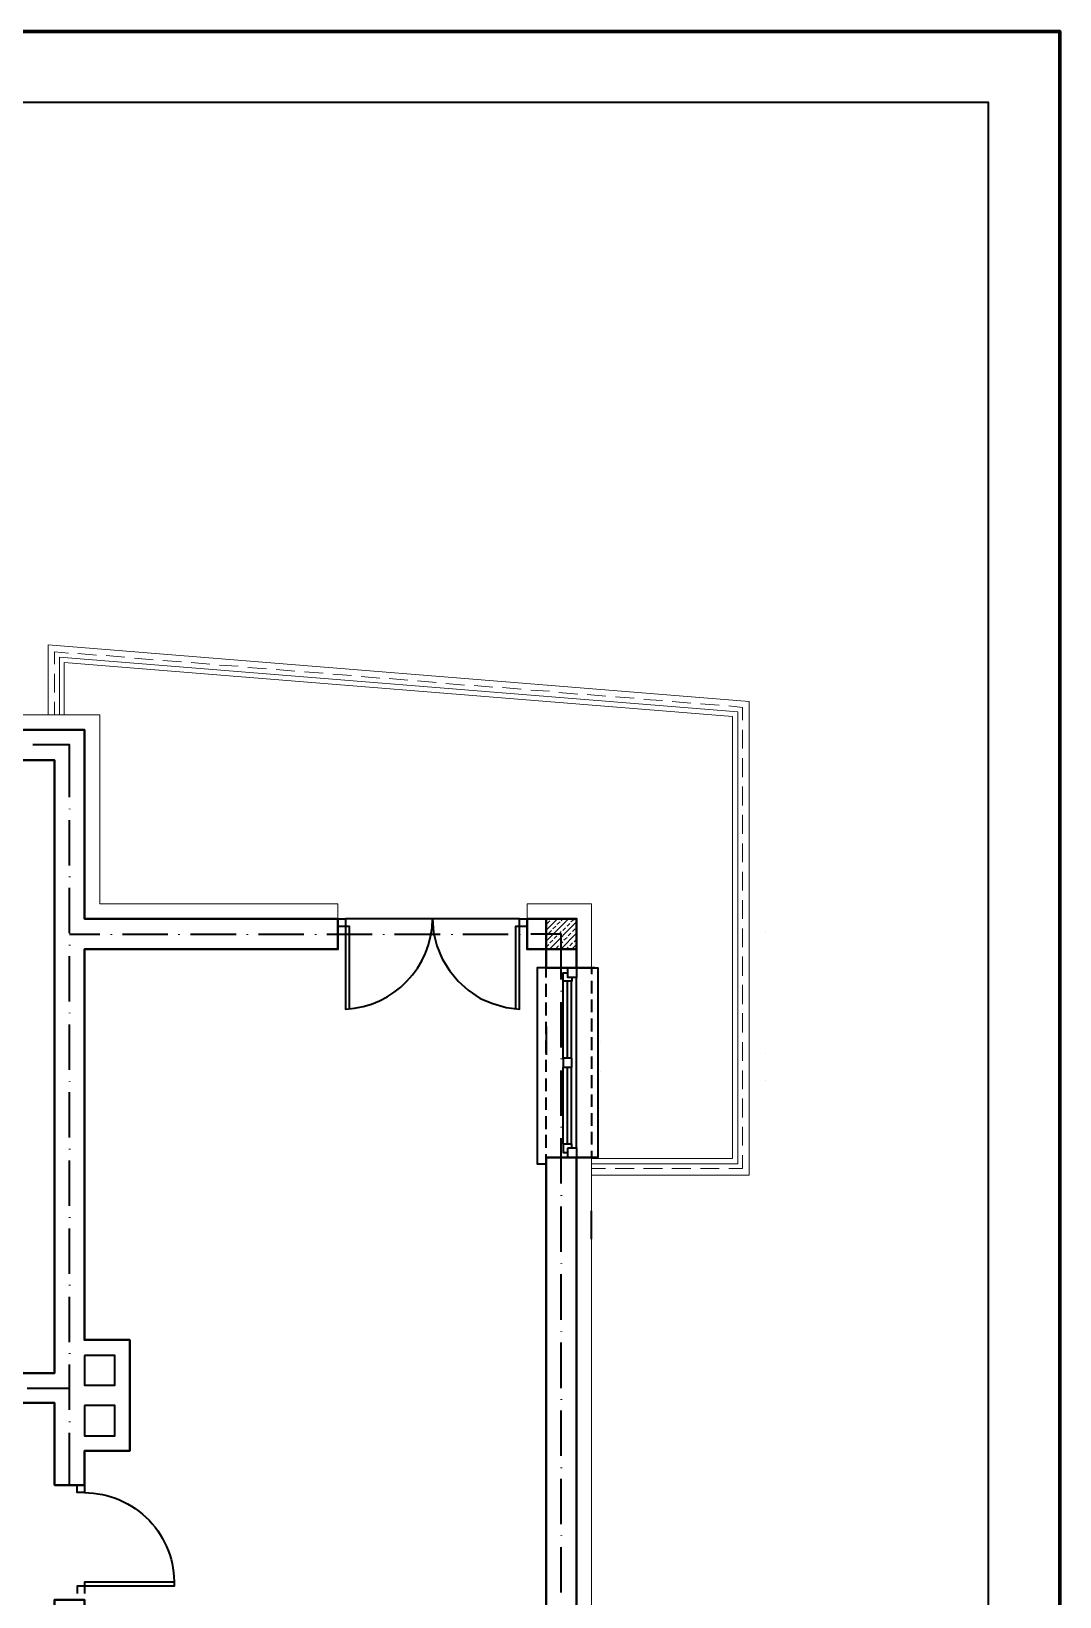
# Model space of a CAD drawing. Header units: millimetres. Extents: x 135 to 13042, y 991 to 8969.
# Drawn here: x 12320 to 13042, y 6784 to 7884 of the extents above; entities that cross this region are included whole.
import ezdxf

# ---------------------------------------------------------------- set-up
doc = ezdxf.new("R2010")
doc.units = ezdxf.units.MM

msp = doc.modelspace()

# ---------------------------------------------------------------- linework, layer by layer
at = {"linetype": 'ByBlock', "lineweight": 70}
msp.add_lwpolyline([(7442.4, 7883.7), (13042.4, 7883.7), (13042.4, 5783.7), (7442.4, 5783.7)], close=True, dxfattribs=at)
at = {"linetype": 'ByBlock', "lineweight": 35}
msp.add_lwpolyline([(7542.4, 7833.7), (7542.4, 5833.7), (12992.4, 5833.7), (12992.4, 7833.7)], close=True, dxfattribs=at)
at = {"lineweight": 9}
for points in [[(12331.9, 7403.6), (12331.9, 7452.7), (12824.2, 7412.9), (12824.2, 7080.3), (12713.6, 7080.3)], [(12346.2, 7447), (12336.4, 7447.8), (12336.4, 7439.2)], [(12366, 7445.5), (12352.9, 7446.7)], [(12385.9, 7444), (12372.8, 7445.2)], [(12339.8, 7403.6), (12339.8, 7444), (12816.4, 7405.8), (12816.4, 7088.2), (12713.6, 7088.2)], [(12343.2, 7403.6), (12343.2, 7440.3), (12812.6, 7402.4), (12812.6, 7092), (12713.6, 7092)], [(12405.8, 7442.2), (12392.7, 7443.3)], [(12425.7, 7440.7), (12412.5, 7441.8)], [(12445.5, 7439.2), (12432.4, 7440.3)], [(12465.4, 7437.7), (12452.3, 7438.4)], [(12485.3, 7435.8), (12472.2, 7436.9)], [(12505.2, 7434.3), (12492, 7435.4)], [(12525, 7432.8), (12511.9, 7433.9)], [(12336.4, 7432.4), (12336.4, 7419.3)], [(12544.9, 7431.3), (12531.8, 7432.1)], [(12564.8, 7429.4), (12551.7, 7430.5)], [(12584.6, 7427.9), (12571.5, 7429.1)], [(12604.5, 7426.4), (12591.4, 7427.5)], [(12624.4, 7424.5), (12611.3, 7425.7)], [(12644.3, 7423.1), (12631.1, 7424.2)], [(12664.1, 7421.5), (12651, 7422.7)], [(12336.4, 7412.6), (12336.4, 7403.6)], [(12684, 7420.1), (12670.9, 7420.8)], [(12703.9, 7418.2), (12690.7, 7419.3)], [(12723.7, 7416.7), (12710.6, 7417.8)], [(12743.6, 7415.2), (12730.5, 7416.3)], [(12763.5, 7413.7), (12750.4, 7414.4)], [(12783.4, 7411.8), (12770.3, 7412.9)], [(12535.5, 7260.3), (12535.5, 7270.8), (12368.3, 7270.8), (12368.3, 7403.6), (12279.4, 7403.6)], [(12803.3, 7410.3), (12790.1, 7411.4)], [(12810, 7409.9), (12819.7, 7408.8), (12819.7, 7399.8)], [(12819.7, 7393.1), (12819.7, 7379.9)], [(12819.7, 7373.2), (12819.7, 7359.7)], [(12819.7, 7353.3), (12819.7, 7339.8)], [(12819.7, 7333.4), (12819.7, 7319.9)], [(12819.7, 7313.2), (12819.7, 7300.1)], [(12819.7, 7293.3), (12819.7, 7280.2)], [(12668.3, 7260.3), (12668.3, 7270.8), (12713.6, 7270.8), (12713.6, 7225.8)], [(12819.7, 7273.4), (12819.7, 7260.3)], [(12819.7, 7253.6), (12819.7, 7240.4)], [(12819.7, 7233.7), (12819.7, 7220.2)], [(12819.7, 7213.8), (12819.7, 7200.3)], [(12819.7, 7193.9), (12819.7, 7180.4)], [(12819.7, 7173.7), (12819.7, 7160.6)], [(12819.7, 7153.8), (12819.7, 7140.7)], [(12819.7, 7134), (12819.7, 7120.8)], [(12819.7, 7114.1), (12819.7, 7101)], [(12607.2, 6431.3), (12713.6, 6431.3), (12713.6, 7092.7), (12703.1, 7092.7)], [(12819.7, 7094.2), (12819.7, 7084.8), (12810, 7084.8)], [(12713.6, 7084.8), (12723.4, 7084.8)], [(12730.1, 7084.8), (12743.6, 7084.8)], [(12750, 7084.8), (12763.5, 7084.8)], [(12769.9, 7084.8), (12783.4, 7084.8)], [(12790.1, 7084.8), (12803.3, 7084.8)]]:
    msp.add_lwpolyline(points, dxfattribs=at)
at = {"lineweight": 40}
for points in [[(11889.1, 6941.2), (11889.1, 6920.2), (11889.1, 6941.2), (12004.9, 6941.2), (12004.9, 6993.7), (12012.1, 6993.7), (12012.1, 6941.2), (12336.4, 6941.2), (12336.4, 7371.7), (12279.4, 7371.7), (12279.4, 7403.6)], [(12012.1, 6884.6), (12012.1, 6920.2), (12336.4, 6920.2), (12336.4, 6862.5), (12357.4, 6862.5), (12357.4, 6886.5), (12389.3, 6886.5), (12389.3, 6964.5), (12357.4, 6964.5), (12357.4, 7238.9), (12535.5, 7238.9), (12535.5, 7260.3), (12357.4, 7260.3), (12357.4, 7393.1), (12279.4, 7393.1)], [(12681.8, 7225.8), (12681.8, 7238.9), (12668.3, 7238.9), (12668.3, 7260.3), (12681.8, 7260.3)], [(12703.1, 7238.9), (12703.1, 7225.8)], [(12607.2, 6441.8), (12703.1, 6441.8), (12703.1, 7092.7), (12681.8, 7092.7), (12681.8, 6777.4), (12357.4, 6777.4), (12357.4, 6781.9), (12336.4, 6781.9), (12336.4, 6717.4), (12357.4, 6717.4), (12357.4, 6770.6), (12681.8, 6770.6), (12681.8, 6463.1), (12607.2, 6463.1), (12607.2, 6431.3)]]:
    msp.add_lwpolyline(points, dxfattribs=at)
at = {"lineweight": 35}
for points in [[(12346.9, 7345.8), (12346.9, 7382.6), (12321.1, 7382.6)], [(12346.9, 7337.6), (12346.9, 7337.2)], [(12346.9, 7297.8), (12346.9, 7329.7)], [(12336.4, 7318.8), (12336.4, 7298.9)], [(12346.9, 7289.9), (12346.9, 7289.6)], [(12346.9, 7250.2), (12346.9, 7282.1)], [(12663, 7260.3), (12540.8, 7260.3)], [(12346.9, 7249.4), (12368.3, 7249.4)], [(12376.2, 7249.4), (12376.2, 7249.1)], [(12384.1, 7249.4), (12415.9, 7249.4)], [(12423.8, 7249.4), (12423.8, 7249.1)], [(12432, 7249.4), (12463.9, 7249.4)], [(12471.8, 7249.4), (12471.8, 7249.1)], [(12479.7, 7249.4), (12511.5, 7249.4)], [(12519.8, 7249.4), (12519.8, 7249.1)], [(12527.6, 7249.4), (12559.5, 7249.4)], [(12535.5, 7255.1), (12543.4, 7255.1), (12543.4, 7196.9)], [(12567.4, 7249.4), (12567.4, 7249.1)], [(12575.3, 7249.4), (12607.2, 7249.4)], [(12615.4, 7249.4), (12615.4, 7249.1)], [(12623.3, 7249.4), (12655.1, 7249.4)], [(12660.4, 7196.9), (12660.4, 7255.1), (12668.3, 7255.1)], [(12663, 7249.4), (12663, 7249.1)], [(12692.2, 7217.6), (12692.2, 7249.4), (12670.9, 7249.4)], [(12346.9, 7241.9), (12346.9, 7241.6)], [(12429.8, 7238.9), (12449.7, 7238.9)], [(12346.9, 7202.2), (12346.9, 7234.1)], [(12715.9, 7225.8), (12675.4, 7225.8), (12675.4, 7088.2), (12681.8, 7088.2), (12681.8, 7095)], [(12681.8, 7219.1), (12681.8, 7225.8), (12718.1, 7225.8), (12718.1, 7092.7), (12681.8, 7092.7), (12715.9, 7092.7)], [(12713.6, 7225.8), (12713.6, 7221.3)], [(12681.8, 7205.6), (12681.8, 7214.6)], [(12699.8, 7219.4), (12699.8, 7216.4), (12693.7, 7216.4), (12693.7, 7222.4), (12696.8, 7222.4)], [(12693.7, 7162.4), (12693.7, 7216.4)], [(12696.8, 7162.4), (12696.8, 7216.4)], [(12699.4, 7162.4), (12699.4, 7216.4)], [(12703.1, 7099.1), (12703.1, 7219.4)], [(12713.6, 7216.8), (12713.6, 7207.8)], [(12692.2, 7209.7), (12692.2, 7209.3)], [(12713.6, 7203.7), (12713.6, 7194.7)], [(12346.9, 7194.3), (12346.9, 7193.9)], [(12681.8, 7192.4), (12681.8, 7201.4)], [(12692.2, 7169.9), (12692.2, 7201.8)], [(12336.4, 7165.4), (12336.4, 7185.3)], [(12346.9, 7154.2), (12346.9, 7186.1)], [(12357.4, 7165.4), (12357.4, 7185.3)], [(12357.4, 7184.6), (12357.4, 7164.7)], [(12681.8, 7179.3), (12681.8, 7187.9)], [(12681.8, 7184.6), (12681.8, 7164.7)], [(12713.6, 7190.2), (12713.6, 7181.2)], [(12681.8, 7165.8), (12681.8, 7174.8)], [(12713.6, 7177.1), (12713.6, 7168.1)], [(12681.8, 7152.7), (12681.8, 7161.3)], [(12692.2, 7162.1), (12692.2, 7161.7)], [(12713.6, 7163.6), (12713.6, 7154.9)], [(12681.8, 7139.2), (12681.8, 7148.2)], [(12692.2, 7122), (12692.2, 7153.8)], [(12699.8, 7099.1), (12699.8, 7102.1), (12693.7, 7102.1), (12693.7, 7156.1)], [(12696.8, 7102.1), (12696.8, 7156.1)], [(12699.4, 7102.1), (12699.4, 7156.1)], [(12713.6, 7150.5), (12713.6, 7141.4)], [(12346.9, 7146.3), (12346.9, 7145.9)], [(12346.9, 7106.6), (12346.9, 7138.4)], [(12713.6, 7136.9), (12713.6, 7128.3)], [(12681.8, 7126.1), (12681.8, 7134.7)], [(12681.8, 7112.6), (12681.8, 7121.6)], [(12713.6, 7123.8), (12713.6, 7114.8)], [(12681.8, 7099.5), (12681.8, 7108.5)], [(12692.2, 7114.1), (12692.2, 7113.7)], [(12692.2, 7074.3), (12692.2, 7106.2)], [(12713.6, 7110.7), (12713.6, 7101.7)], [(12346.9, 7098.7), (12346.9, 7098.3)], [(12693.7, 7102.1), (12693.7, 7096.1), (12696.8, 7096.1)], [(12713.6, 7097.2), (12713.6, 7092.7)], [(12346.9, 7058.6), (12346.9, 7090.5)], [(12692.2, 7066.1), (12692.2, 7065.7)], [(12346.9, 7050.7), (12346.9, 7050.3)], [(12692.2, 7026.3), (12692.2, 7058.2)], [(12713.6, 7035.3), (12713.6, 7055.2)], [(12346.9, 7011), (12346.9, 7042.8)], [(12357.4, 6999.7), (12357.4, 7019.6)], [(12692.2, 7018.5), (12692.2, 7018.1)], [(12692.2, 6978.7), (12692.2, 7010.6)], [(12346.9, 7003.1), (12346.9, 7002.7)], [(12346.9, 6963), (12346.9, 6994.8)], [(12336.4, 6984), (12336.4, 6964.1)], [(12692.2, 6970.5), (12692.2, 6970.1)], [(12692.2, 6930.7), (12692.2, 6962.6)], [(12346.9, 6955.1), (12346.9, 6954.7)], [(12346.9, 6915.3), (12346.9, 6947.2)], [(12317.3, 6930.7), (12346.9, 6930.7)], [(12692.2, 6922.8), (12692.2, 6922.5)], [(12346.9, 6907.1), (12346.9, 6906.7)], [(12692.2, 6883.1), (12692.2, 6915)], [(12336.4, 6897.7), (12336.4, 6878.2)], [(12346.9, 6862.5), (12346.9, 6899.2)], [(12692.2, 6874.8), (12692.2, 6874.5)], [(12692.2, 6835.1), (12692.2, 6867)], [(12692.2, 6827.2), (12692.2, 6826.9)], [(12692.2, 6787.1), (12692.2, 6819)], [(12420.4, 6794.2), (12357.4, 6794.2), (12357.4, 6786.4)]]:
    msp.add_lwpolyline(points, dxfattribs=at)
for points in [[(12535.5, 7260.3), (12540.8, 7260.3), (12540.8, 7255.1), (12540.8, 7196.9, 0.39793), (12601.9, 7260.3), (12602.6, 7250.6), (12604.9, 7241.2), (12608.7, 7232.2), (12613.9, 7223.9), (12619.9, 7216.4), (12627, 7210.1), (12635.3, 7204.4), (12644.3, 7200.7), (12653.6, 7198.1), (12663, 7196.9), (12663, 7255.1), (12663, 7260.3), (12668.3, 7260.3)], [(12357.4, 6857.2, -0.42406), (12420.4, 6791.6), (12357.4, 6791.6), (12352.2, 6791.6), (12352.2, 6786.4)]]:
    msp.add_lwpolyline(points, format="xyb", dxfattribs=at)
at = {"lineweight": 40}
msp.add_lwpolyline([(12681.8, 7260.3), (12681.8, 7238.9), (12703.1, 7238.9), (12703.1, 7260.3)], close=True, dxfattribs=at)
at = {"lineweight": 5}
for points in [[(12681.8, 7259.9), (12681.8, 7260.3)], [(12681.8, 7252.4), (12689.6, 7260.3)], [(12681.8, 7244.6), (12697.5, 7260.3)], [(12682.5, 7256.9), (12684.4, 7258.8)], [(12684, 7238.9), (12703.1, 7258.1)], [(12685.5, 7259.9), (12685.5, 7260.3)], [(12689.2, 7256.2), (12691.5, 7258.1)], [(12692.2, 7258.8), (12693.4, 7260.3)], [(12699, 7258.1), (12701.3, 7259.9)], [(12681.8, 7248.3), (12682.5, 7249.1)], [(12683.6, 7250.2), (12685.5, 7252.1)], [(12686.3, 7253.2), (12688.5, 7255.1)], [(12687.4, 7246.4), (12689.2, 7248.3)], [(12690.4, 7249.1), (12692.2, 7251.3)], [(12691.9, 7238.9), (12703.1, 7250.2)], [(12693.4, 7252.1), (12695.2, 7253.9)], [(12694.1, 7245.3), (12696.4, 7247.2)], [(12696.4, 7255.1), (12698.3, 7256.9)], [(12697.1, 7248.3), (12699, 7250.2)], [(12700.1, 7251.3), (12702, 7253.2)], [(12681.8, 7240.4), (12683.6, 7242.3)], [(12684.4, 7243.4), (12686.3, 7245.3)], [(12688.5, 7239.3), (12690.4, 7241.2)], [(12691.5, 7242.3), (12693.4, 7244.2)], [(12695.6, 7238.9), (12697.1, 7240.4)], [(12698.3, 7241.2), (12700.1, 7243.4)], [(12699.8, 7238.9), (12703.1, 7242.3)], [(12701.3, 7244.2), (12703.1, 7246.1)]]:
    msp.add_lwpolyline(points, dxfattribs=at)
at = {"lineweight": 35}
for points in [[(12696.8, 7225.8), (12696.8, 7219.4), (12703.2, 7219.4), (12703.2, 7225.8)], [(12699.8, 7162.4), (12693.7, 7162.4), (12693.7, 7159.1), (12693.7, 7156.1), (12699.8, 7156.1), (12699.8, 7159.1)], [(12696.8, 7099.1), (12696.8, 7092.7), (12703.2, 7092.7), (12703.2, 7099.1)], [(12357.4, 6953.6), (12357.4, 6932.6), (12378.8, 6932.6), (12378.8, 6953.6)], [(12357.4, 6918.3), (12357.4, 6897), (12378.8, 6897), (12378.8, 6918.3)], [(12352.2, 6862.5), (12357.4, 6862.5), (12357.4, 6857.2), (12352.2, 6857.2)]]:
    msp.add_lwpolyline(points, close=True, dxfattribs=at)
at = {"lineweight": 35, "transparency": 33554559}
for points in [[(12835.9, 7251.3), (12836.3, 7251.3), (12835.9, 7252.4), (12835.9, 7251.7)], [(12720, 7174.4), (12720, 7174.1), (12721.1, 7174.4), (12720.4, 7174.4)], [(12835.9, 7165.8), (12836.3, 7165.8), (12835.9, 7166.9), (12835.9, 7166.2)], [(12720, 7153.4), (12720, 7153.1), (12721.1, 7153.4), (12720.4, 7153.4)], [(12835.9, 7146.3), (12836.3, 7146.3), (12835.9, 7147.5), (12835.9, 7146.7)]]:
    msp.add_solid(points, dxfattribs=at)

doc.saveas('drawing.dxf')
